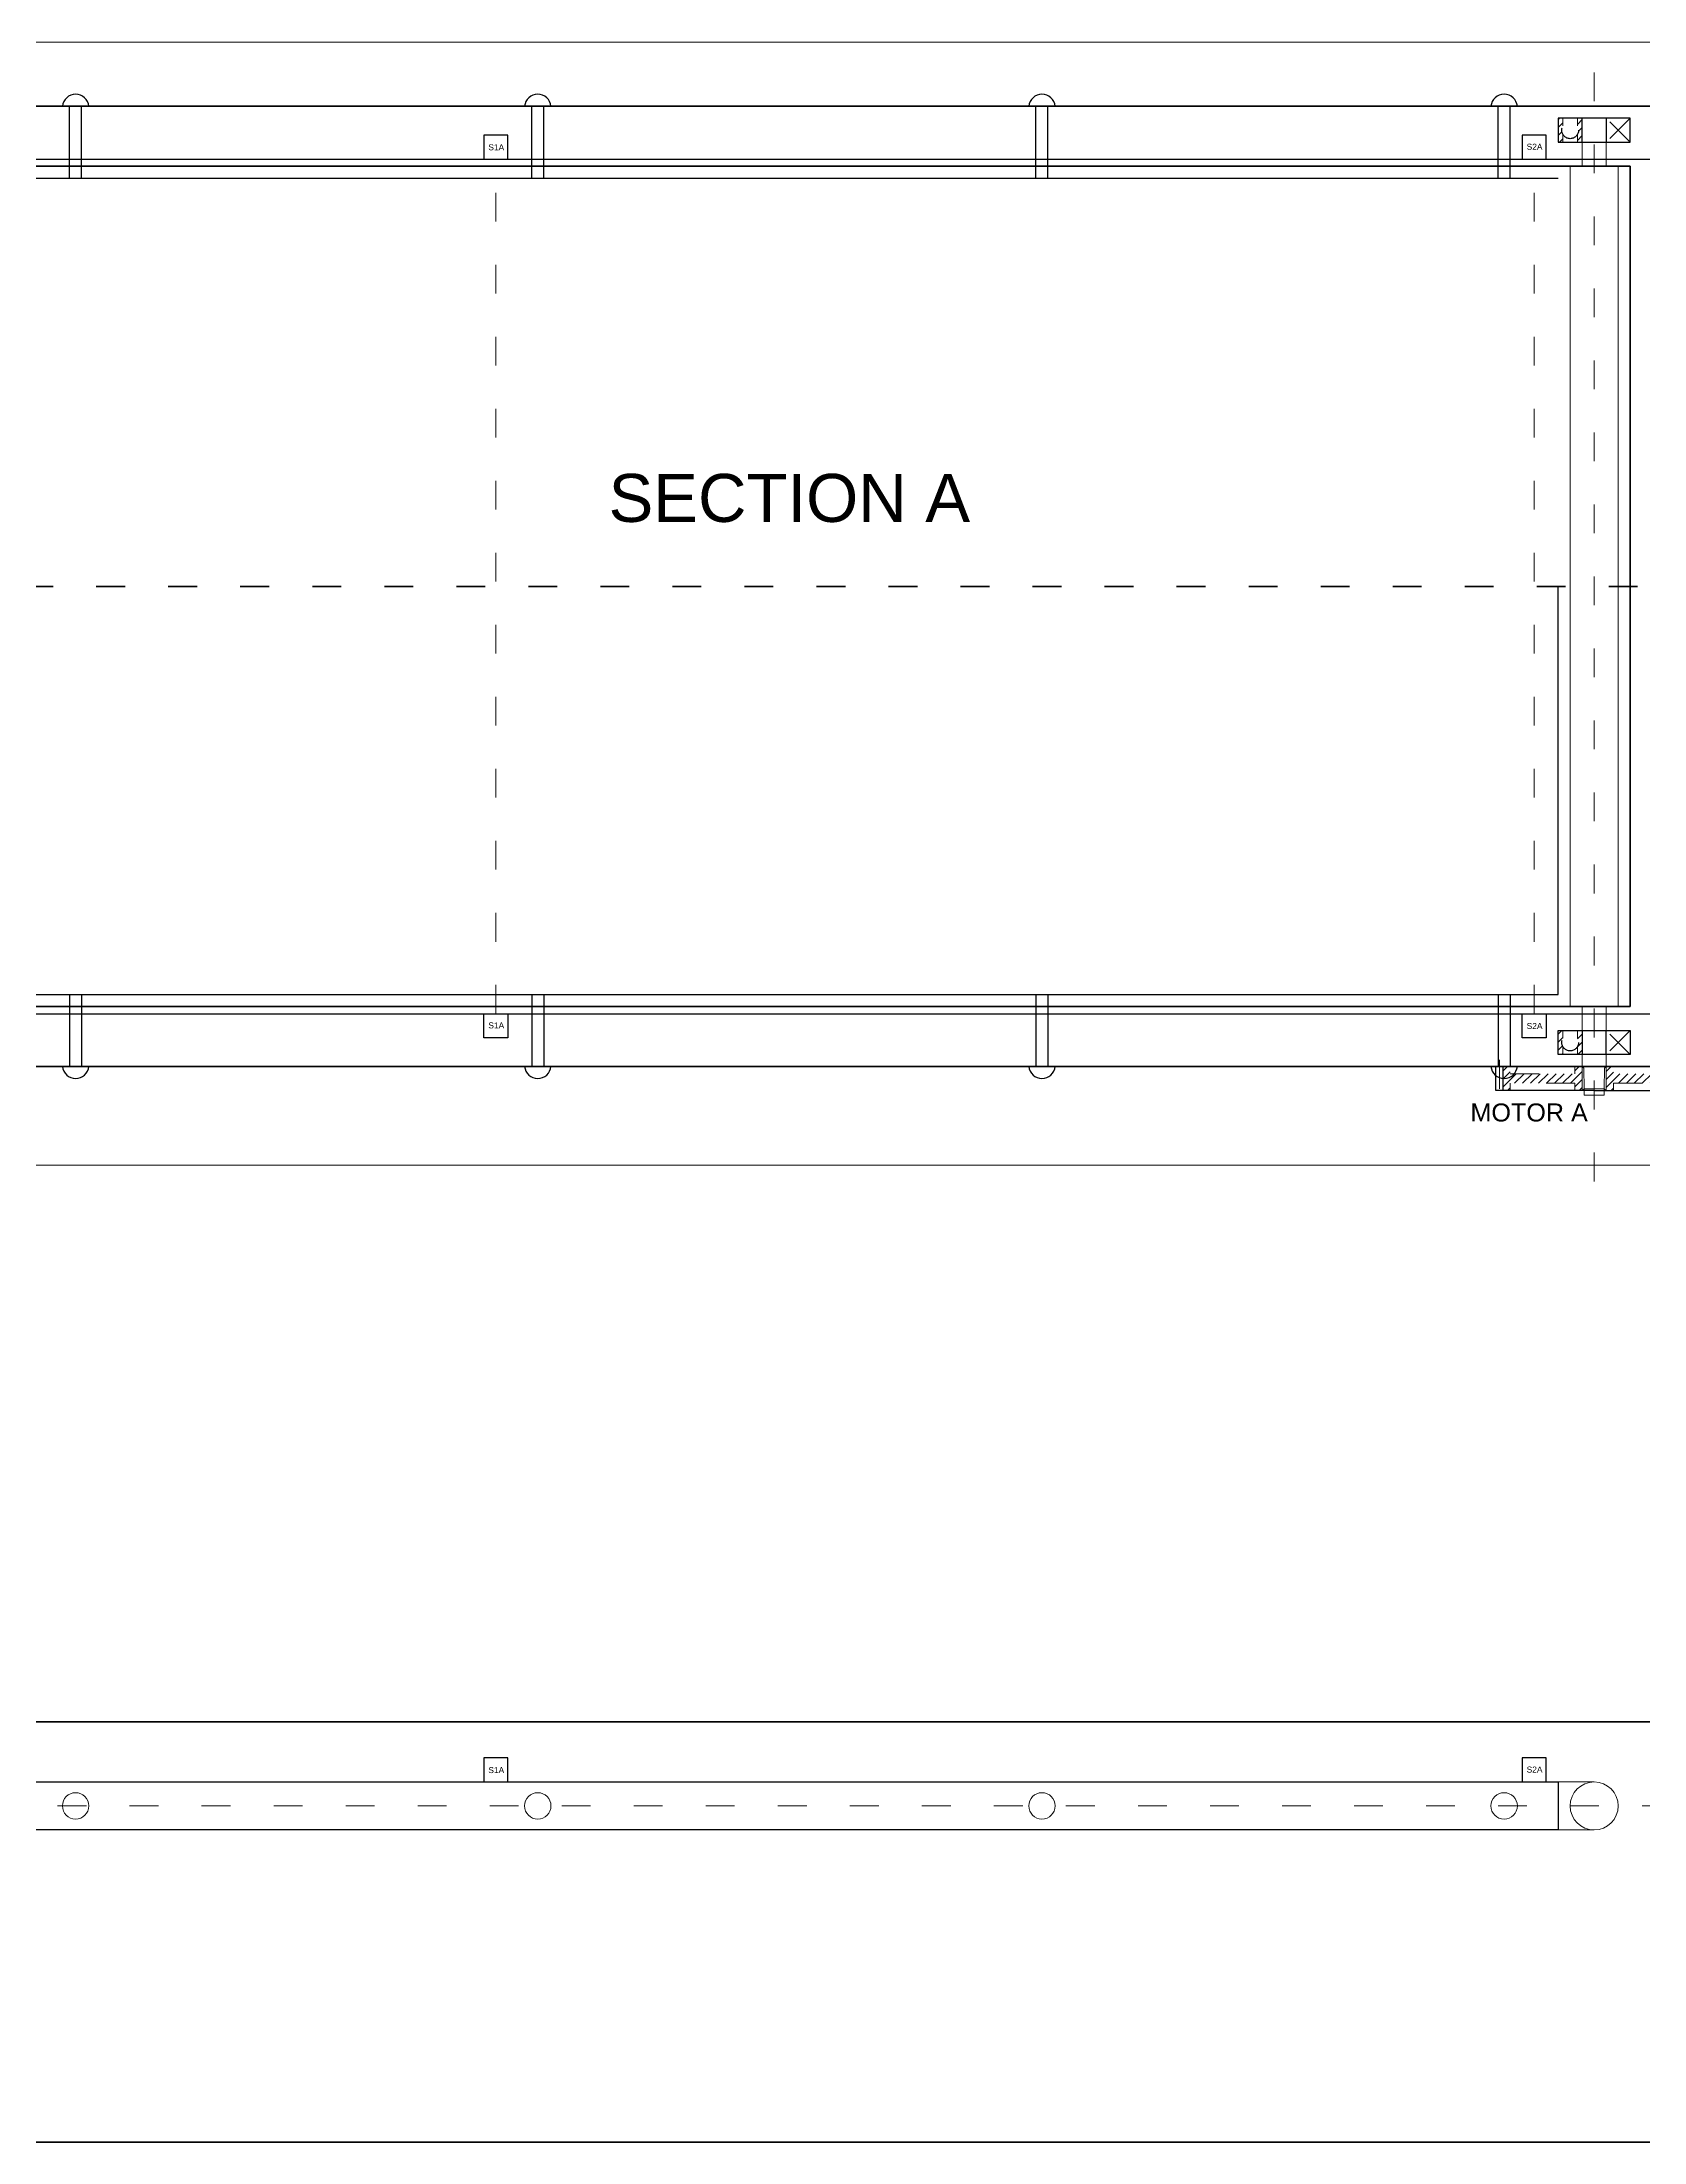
# Model space of a CAD drawing. Header units: millimetres. Extents: x 328 to 2445, y 474 to 1657.
# Drawn here: x 977 to 1645, y 474 to 1349 of the extents above; entities that cross this region are included whole.
import ezdxf

# ---------------------------------------------------------------- set-up
doc = ezdxf.new("R2010")
doc.units = ezdxf.units.MM
doc.linetypes.add('ACAD_ISO03W100', pattern=[30, 12, -18])
for name, color, linetype, true_color in [('CENTERLINE', 7, 'Continuous', 0x58ba48), ('DC_MOTORS', 7, 'Continuous', 0x7aafdf), ('INTERNAL_STRUCTURE', 7, 'Continuous', 0xf8991e), ('MOVING_PARTS', 7, 'Continuous', 0xcd2027), ('SECTION_BOUNDARY', 7, 'Continuous', 0x7aafdf), ('SENSORS', 7, 'Continuous', 0xedee99)]:
    doc.layers.add(name, color=color, linetype=linetype, true_color=true_color)
doc.layers.add('FRAME', color=7, linetype='Continuous')
doc.layers.add('TEXT', color=7, linetype='Continuous')
doc.styles.get("Standard").update_dxf_attribs({"font": 'arial.ttf'})
pattern_1 = [(45, (-587.4137, -2201.1268), (-1.6613474, 1.6613474), [])]
pattern_2 = [(45, (132.5863, -2201.1268), (-1.6613474, 1.6613474), [])]

msp = doc.modelspace()

# ---------------------------------------------------------------- hatches: boundary and pattern name
at = {"layer": 'DC_MOTORS', "linetype": 'ACAD_ISO03W100', "lineweight": 20, "true_color": 0x7aafdf}
h = msp.add_hatch(dxfattribs=at)
h.set_pattern_fill('ANSI31', color=143, scale=0.74)
h.set_pattern_definition(pattern_2)
h.paths.add_polyline_path([(1618.98, 922.17), (1615.98, 922.17), (1615.98, 919.17), (1590.75, 919.17, -0.248712), (1585.98, 917.17), (1585.98, 912.17), (1588.98, 912.17), (1588.98, 915.17), (1615.98, 915.17), (1615.98, 912.17), (1618.98, 912.17)])
h.paths.add_polyline_path([(1590.75, 919.17), (1588.98, 919.17), (1588.98, 922.17), (1585.98, 922.17), (1585.98, 917.17, 0.248712)], flags=17)
h = msp.add_hatch(dxfattribs=at)
h.set_pattern_fill('ANSI31', color=143, scale=0.74)
h.set_pattern_definition(pattern_2)
h.paths.add_polyline_path([(1628.98, 922.17), (1631.98, 922.17), (1631.98, 919.17), (1657.21, 919.17, 0.248712), (1661.98, 917.17), (1661.98, 912.17), (1658.98, 912.17), (1658.98, 915.17), (1631.98, 915.17), (1631.98, 912.17), (1628.98, 912.17)])
h.paths.add_polyline_path([(1657.21, 919.17), (1658.98, 919.17), (1658.98, 922.17), (1661.98, 922.17), (1661.98, 917.17, -0.248712)], flags=17)
at = {"layer": 'MOVING_PARTS', "lineweight": 20, "true_color": 0xcd2027}
h = msp.add_hatch(dxfattribs=at)
h.set_pattern_fill('ANSI31', color=242, scale=0.74)
h.set_pattern_definition(pattern_1)
h.paths.add_polyline_path([(420.98, 1317.17), (418.98, 1317.17), (418.98, 1315.17), (418.98, 1307.17), (420.98, 1307.17), (420.98, 1310.36, -0.136106), (420.48, 1312.17, -0.136106), (420.98, 1313.97)])
h.paths.add_polyline_path([(428.98, 1317.17), (426.98, 1317.17), (426.98, 1313.97, -0.136106), (427.48, 1312.17, -0.136106), (426.98, 1310.36), (426.98, 1307.17), (428.98, 1307.17)])
h.paths.add_polyline_path([(890.98, 1313.97), (890.98, 1317.17), (888.98, 1317.17), (888.98, 1315.17), (888.98, 1307.17), (890.98, 1307.17), (890.98, 1310.36, -0.136106), (890.48, 1312.17, -0.136106)])
h.paths.add_polyline_path([(898.98, 1317.17), (896.98, 1317.17), (896.98, 1313.97, -0.136106), (897.48, 1312.17, -0.136106), (896.98, 1310.36), (896.98, 1307.17), (898.98, 1307.17)])
h.paths.add_polyline_path([(940.48, 1312.17, -0.136106), (940.98, 1313.97), (940.98, 1317.17), (938.98, 1317.17), (938.98, 1315.17), (938.98, 1307.17), (940.98, 1307.17), (940.98, 1310.36, -0.136106)])
h.paths.add_polyline_path([(948.98, 1317.17), (946.98, 1317.17), (946.98, 1313.97, -0.136106), (947.48, 1312.17, -0.136106), (946.98, 1310.36), (946.98, 1307.17), (948.98, 1307.17)])
h.paths.add_polyline_path([(1700.48, 1312.17, -0.136106), (1700.98, 1313.97), (1700.98, 1317.17), (1698.98, 1317.17), (1698.98, 1315.17), (1698.98, 1307.17), (1700.98, 1307.17), (1700.98, 1310.36, -0.136106)])
h.paths.add_polyline_path([(1708.98, 1317.17), (1706.98, 1317.17), (1706.98, 1313.97, -0.136106), (1707.48, 1312.17, -0.136106), (1706.98, 1310.36), (1706.98, 1307.17), (1708.98, 1307.17)])
h.paths.add_polyline_path([(2170.98, 1310.36, -0.136106), (2170.48, 1312.17, -0.136106), (2170.98, 1313.97), (2170.98, 1317.17), (2168.98, 1317.17), (2168.98, 1315.17), (2168.98, 1307.17), (2170.98, 1307.17)])
h.paths.add_polyline_path([(2178.98, 1317.17), (2176.98, 1317.17), (2176.98, 1313.97, -0.136106), (2177.48, 1312.17, -0.136106), (2176.98, 1310.36), (2176.98, 1307.17), (2178.98, 1307.17)])
h = msp.add_hatch(dxfattribs=at)
h.set_pattern_fill('ANSI31', color=242, scale=0.74)
h.paths.add_polyline_path([(1610.98, 1317.17), (1608.98, 1317.17), (1608.98, 1315.17), (1608.98, 1307.17), (1610.98, 1307.17), (1610.98, 1310.36, -0.136106), (1610.48, 1312.17, -0.136106), (1610.98, 1313.97)])
h.paths.add_polyline_path([(1616.98, 1313.97, -0.136106), (1617.48, 1312.17, -0.136106), (1616.98, 1310.36), (1616.98, 1307.17), (1618.98, 1307.17), (1618.98, 1317.17), (1616.98, 1317.17)])
h = msp.add_hatch(dxfattribs=at)
h.set_pattern_fill('ANSI31', color=242, scale=0.74)
h.set_pattern_definition(pattern_1)
h.paths.add_polyline_path([(420.98, 927.17), (418.98, 927.17), (418.98, 929.17), (418.98, 937.17), (420.98, 937.17), (420.98, 933.97, 0.136106), (420.48, 932.17, 0.136106), (420.98, 930.36)])
h.paths.add_polyline_path([(428.98, 927.17), (426.98, 927.17), (426.98, 930.36, 0.136106), (427.48, 932.17, 0.136106), (426.98, 933.97), (426.98, 937.17), (428.98, 937.17)])
h.paths.add_polyline_path([(890.98, 930.36), (890.98, 927.17), (888.98, 927.17), (888.98, 929.17), (888.98, 937.17), (890.98, 937.17), (890.98, 933.97, 0.136106), (890.48, 932.17, 0.136106)])
h.paths.add_polyline_path([(898.98, 927.17), (896.98, 927.17), (896.98, 930.36, 0.136106), (897.48, 932.17, 0.136106), (896.98, 933.97), (896.98, 937.17), (898.98, 937.17)])
h.paths.add_polyline_path([(940.48, 932.17, 0.136106), (940.98, 930.36), (940.98, 927.17), (938.98, 927.17), (938.98, 929.17), (938.98, 937.17), (940.98, 937.17), (940.98, 933.97, 0.136106)])
h.paths.add_polyline_path([(948.98, 927.17), (946.98, 927.17), (946.98, 930.36, 0.136106), (947.48, 932.17, 0.136106), (946.98, 933.97), (946.98, 937.17), (948.98, 937.17)])
h.paths.add_polyline_path([(1700.48, 932.17, 0.136106), (1700.98, 930.36), (1700.98, 927.17), (1698.98, 927.17), (1698.98, 929.17), (1698.98, 937.17), (1700.98, 937.17), (1700.98, 933.97, 0.136106)])
h.paths.add_polyline_path([(1708.98, 927.17), (1706.98, 927.17), (1706.98, 930.36, 0.136106), (1707.48, 932.17, 0.136106), (1706.98, 933.97), (1706.98, 937.17), (1708.98, 937.17)])
h.paths.add_polyline_path([(2170.98, 933.97, 0.136106), (2170.48, 932.17, 0.136106), (2170.98, 930.36), (2170.98, 927.17), (2168.98, 927.17), (2168.98, 929.17), (2168.98, 937.17), (2170.98, 937.17)])
h.paths.add_polyline_path([(2178.98, 927.17), (2176.98, 927.17), (2176.98, 930.36, 0.136106), (2177.48, 932.17, 0.136106), (2176.98, 933.97), (2176.98, 937.17), (2178.98, 937.17)])
at = {"layer": 'MOVING_PARTS', "linetype": 'ACAD_ISO03W100', "lineweight": 20, "true_color": 0xcd2027}
h = msp.add_hatch(dxfattribs=at)
h.set_pattern_fill('ANSI31', color=242, scale=0.74)
h.set_pattern_definition(pattern_1)
h.paths.add_polyline_path([(1618.98, 927.17), (1616.98, 927.17), (1616.98, 930.36, 0.136106), (1617.48, 932.17, 0.136106), (1616.98, 933.97), (1616.98, 937.17), (1618.98, 937.17)])
h.paths.add_polyline_path([(1610.98, 927.17), (1608.98, 927.17), (1608.98, 937.17), (1610.98, 937.17), (1610.98, 933.97, 0.136106), (1610.48, 932.17, 0.136106), (1610.98, 930.36)])

# ---------------------------------------------------------------- linework, layer by layer
at = {"color": 143, "lineweight": 20, "true_color": 0x7aafdf}
msp.add_circle((1623.98, 614.15), 10, dxfattribs=at)
at = {"layer": 'CENTERLINE', "color": 85, "linetype": 'ACAD_ISO03W100', "lineweight": 20, "true_color": 0x58ba48}
for p, q in [((1623.98, 1336.3), (1623.98, 867.17)), ((413.98, 614.15), (2203.98, 614.15))]:
    msp.add_line(p, q, dxfattribs=at)
at = {"layer": 'CENTERLINE', "color": 85, "linetype": 'ACAD_ISO03W100', "lineweight": 35, "true_color": 0x58ba48}
msp.add_line((2302.08, 1122.17), (327.67, 1122.17), dxfattribs=at)
at = {"layer": 'DC_MOTORS', "color": 143, "lineweight": 30, "true_color": 0x7aafdf}
for p, q in [((1623.98, 922.17), (1582.98, 922.17)), ((1582.98, 912.17), (1582.98, 922.17)), ((1585.98, 922.17), (1585.98, 912.17)), ((1623.98, 922.17), (1664.98, 922.17)), ((1623.98, 912.17), (1582.98, 912.17)), ((1623.98, 912.17), (1664.98, 912.17))]:
    msp.add_line(p, q, dxfattribs=at)
at = {"layer": 'DC_MOTORS', "color": 85, "linetype": 'ACAD_ISO03W100', "lineweight": 20, "true_color": 0x58ba48}
msp.add_line((1584.48, 924.91), (1584.48, 908.32), dxfattribs=at)
at = {"layer": 'DC_MOTORS', "color": 143, "linetype": 'ACAD_ISO03W100', "lineweight": 20, "true_color": 0x7aafdf}
for p, q in [((1588.98, 919.17), (1615.98, 919.17)), ((1615.98, 919.17), (1615.98, 922.17)), ((1618.98, 922.17), (1618.98, 912.17)), ((1619.68, 921.45), (1618.98, 922.17)), ((1619.68, 921.45), (1619.75, 912.8)), ((1628.28, 921.45), (1628.21, 912.8)), ((1628.28, 921.45), (1628.98, 922.17)), ((1628.98, 922.17), (1628.98, 912.17)), ((1615.98, 915.17), (1588.98, 915.17)), ((1588.98, 912.17), (1588.98, 915.17)), ((1615.98, 912.17), (1615.98, 915.17)), ((1618.98, 912.17), (1615.98, 912.17)), ((1618.98, 912.17), (1619.75, 912.8)), ((1619.75, 912.8), (1623.98, 912.8)), ((1619.75, 912.8), (1619.77, 910.18)), ((1619.77, 910.18), (1623.98, 910.18)), ((1628.21, 912.8), (1623.98, 912.8)), ((1628.19, 910.18), (1623.98, 910.18)), ((1628.21, 912.8), (1628.19, 910.18)), ((1628.98, 912.17), (1628.21, 912.8)), ((1628.98, 912.17), (1631.98, 912.17)), ((1631.98, 912.17), (1631.98, 915.17)), ((1631.98, 915.17), (1658.98, 915.17))]:
    msp.add_line(p, q, dxfattribs=at)
at = {"layer": 'DC_MOTORS', "color": 242, "lineweight": 20, "true_color": 0xcd2027}
for p, q in [((1618.98, 912.17), (1618.98, 922.17)), ((1623.98, 912.17), (1618.98, 912.17)), ((1623.98, 912.17), (1628.98, 912.17))]:
    msp.add_line(p, q, dxfattribs=at)
at = {"layer": 'FRAME', "lineweight": 35}
for p, q in [((1745.98, 1322.17), (413.98, 1322.17)), ((938.98, 1297.17), (1638.98, 1297.17)), ((1638.98, 1297.17), (1638.98, 1122.17)), ((1638.98, 947.17), (1638.98, 1122.17)), ((938.98, 947.17), (1638.98, 947.17)), ((1753.98, 922.17), (928.98, 922.17)), ((413.98, 649.15), (2203.98, 649.15)), ((413.98, 474.15), (2203.98, 474.15))]:
    msp.add_line(p, q, dxfattribs=at)
at = {"layer": 'FRAME', "lineweight": 25}
for p, q in [((413.98, 1300.17), (1753.98, 1300.17)), ((413.98, 944.17), (1753.98, 944.17))]:
    msp.add_line(p, q, dxfattribs=at)
at = {"layer": 'INTERNAL_STRUCTURE', "color": 30, "lineweight": 25, "true_color": 0xf8991e}
for p, q in [((985.98, 1322.17), (996.98, 1322.17)), ((988.98, 1292.17), (988.98, 1322.17)), ((993.98, 1292.17), (993.98, 1322.17)), ((1178.48, 1322.17), (1189.48, 1322.17)), ((1181.48, 1292.17), (1181.48, 1322.17)), ((1186.48, 1292.17), (1186.48, 1322.17)), ((1388.48, 1322.17), (1399.48, 1322.17)), ((1391.48, 1292.17), (1391.48, 1322.17)), ((1396.48, 1292.17), (1396.48, 1322.17)), ((1580.98, 1322.17), (1591.98, 1322.17)), ((1583.98, 1292.17), (1583.98, 1322.17)), ((1588.98, 1292.17), (1588.98, 1322.17)), ((968.98, 1292.17), (1608.98, 1292.17)), ((1608.98, 952.17), (1608.98, 1122.17)), ((968.98, 952.17), (1608.98, 952.17)), ((988.98, 952.17), (988.98, 922.17)), ((993.98, 952.17), (993.98, 922.17)), ((1181.48, 952.17), (1181.48, 922.17)), ((1186.48, 952.17), (1186.48, 922.17)), ((1391.48, 952.17), (1391.48, 922.17)), ((1396.48, 952.17), (1396.48, 922.17)), ((1583.98, 952.17), (1583.98, 922.17)), ((1588.98, 952.17), (1588.98, 922.17)), ((985.98, 922.17), (996.98, 922.17)), ((1178.48, 922.17), (1189.48, 922.17)), ((1388.48, 922.17), (1399.48, 922.17)), ((1580.98, 922.17), (1591.98, 922.17)), ((968.98, 624.15), (1608.98, 624.15)), ((1608.98, 624.15), (1608.98, 604.15)), ((1608.98, 604.15), (968.98, 604.15))]:
    msp.add_line(p, q, dxfattribs=at)
at = {"layer": 'INTERNAL_STRUCTURE', "color": 30, "lineweight": 20, "true_color": 0xf8991e}
for centre in [(991.48, 614.15), (1183.98, 614.15), (1393.98, 614.15), (1586.48, 614.15)]:
    msp.add_circle(centre, 5.5, dxfattribs=at)
at = {"layer": 'INTERNAL_STRUCTURE', "color": 30, "lineweight": 25, "true_color": 0xf8991e}
for centre, start, end in [((991.48, 1321.67), 5.19443, 174.80557), ((1183.98, 1321.67), 5.19443, 174.80557), ((1393.98, 1321.67), 5.19443, 174.80557), ((1586.48, 1321.67), 5.19443, 174.80557), ((991.48, 922.67), 185.19443, 354.80557), ((1183.98, 922.67), 185.19443, 354.80557), ((1393.98, 922.67), 185.19443, 354.80557), ((1586.48, 922.67), 185.19443, 354.80557)]:
    msp.add_arc(centre, 5.52, start, end, dxfattribs=at)
at = {"layer": 'MOVING_PARTS', "color": 242, "lineweight": 30, "true_color": 0xcd2027}
for p, q in [((1638.98, 1317.17), (1608.98, 1317.17)), ((1608.98, 1317.17), (1608.98, 1307.17)), ((1618.98, 1307.17), (1618.98, 1317.17)), ((1628.98, 1317.17), (1628.98, 1307.17)), ((1638.98, 1307.17), (1638.98, 1317.17)), ((1608.98, 1307.17), (1638.98, 1307.17)), ((1608.98, 927.17), (1608.98, 937.17)), ((1608.98, 937.17), (1638.98, 937.17)), ((1618.98, 937.17), (1618.98, 927.17)), ((1628.98, 927.17), (1628.98, 937.17)), ((1638.98, 937.17), (1638.98, 927.17)), ((1638.98, 927.17), (1608.98, 927.17))]:
    msp.add_line(p, q, dxfattribs=at)
at = {"layer": 'MOVING_PARTS', "color": 242, "linetype": 'ACAD_ISO03W100', "lineweight": 20, "true_color": 0xcd2027}
for p, q in [((1608.98, 1317.17), (1608.98, 1315.17)), ((1608.98, 1317.17), (1610.98, 1317.17)), ((1610.98, 1317.17), (1610.98, 1313.97)), ((1618.98, 1317.17), (1616.98, 1317.17)), ((1616.98, 1317.17), (1616.98, 1313.97)), ((1638.98, 1307.17), (1628.98, 1317.17)), ((1638.98, 1317.17), (1628.98, 1307.17)), ((1608.98, 1307.17), (1608.98, 1309.17)), ((1610.98, 1310.36), (1610.98, 1307.17)), ((1616.98, 1310.36), (1616.98, 1307.17)), ((1610.98, 933.97), (1610.98, 937.17)), ((1616.98, 933.97), (1616.98, 937.17)), ((1638.98, 937.17), (1628.98, 927.17)), ((1638.98, 927.17), (1628.98, 937.17)), ((1610.98, 927.17), (1610.98, 930.36)), ((1616.98, 927.17), (1616.98, 930.36)), ((1608.98, 927.17), (1610.98, 927.17)), ((1618.98, 927.17), (1616.98, 927.17)), ((1618.98, 927.17), (1618.98, 922.17)), ((1628.98, 922.17), (1628.98, 927.17))]:
    msp.add_line(p, q, dxfattribs=at)
at = {"layer": 'MOVING_PARTS', "color": 242, "lineweight": 20, "true_color": 0xcd2027}
for p, q in [((1618.98, 1317.17), (1628.98, 1317.17)), ((1618.98, 1297.17), (1618.98, 1307.17)), ((1628.98, 1307.17), (1628.98, 1297.17)), ((1613.98, 1122.17), (1613.98, 1297.17)), ((1613.98, 1297.17), (1618.98, 1297.17)), ((1628.98, 1297.17), (1633.98, 1297.17)), ((1633.98, 1297.17), (1633.98, 1122.17)), ((1613.98, 1122.17), (1613.98, 947.17)), ((1633.98, 947.17), (1633.98, 1122.17)), ((1613.98, 947.17), (1618.98, 947.17)), ((1618.98, 947.17), (1618.98, 937.17)), ((1628.98, 947.17), (1633.98, 947.17)), ((1628.98, 937.17), (1628.98, 947.17)), ((1618.98, 927.17), (1628.98, 927.17))]:
    msp.add_line(p, q, dxfattribs=at)
at = {"layer": 'MOVING_PARTS', "color": 8, "lineweight": 20}
for p, q in [((1623.98, 624.15), (953.98, 624.15)), ((953.98, 604.15), (1623.98, 604.15))]:
    msp.add_line(p, q, dxfattribs=at)
at = {"layer": 'MOVING_PARTS', "color": 242, "linetype": 'ACAD_ISO03W100', "lineweight": 30, "true_color": 0xcd2027}
for centre in [(1613.98, 1312.17), (1613.98, 932.17)]:
    msp.add_circle(centre, 3.5, dxfattribs=at)
at = {"layer": 'SECTION_BOUNDARY', "color": 143, "lineweight": 20, "true_color": 0x7aafdf}
for p, q in [((928.98, 1348.94), (1688.98, 1348.94)), ((1688.98, 881.11), (928.98, 881.11))]:
    msp.add_line(p, q, dxfattribs=at)
at = {"layer": 'SENSORS', "color": 61, "lineweight": 30, "true_color": 0xedee99}
for p, q in [((1171.48, 1310.17), (1161.48, 1310.17)), ((1161.48, 1310.17), (1161.48, 1300.17)), ((1171.48, 1300.17), (1171.48, 1310.17)), ((1603.98, 1310.17), (1593.98, 1310.17)), ((1593.98, 1310.17), (1593.98, 1300.17)), ((1603.98, 1300.17), (1603.98, 1310.17)), ((1161.48, 1300.17), (1171.48, 1300.17)), ((1593.98, 1300.17), (1603.98, 1300.17)), ((1593.98, 1300.17), (1598.98, 1300.17)), ((1161.48, 934.17), (1161.48, 944.17)), ((1161.48, 944.17), (1171.48, 944.17)), ((1171.48, 944.17), (1171.48, 934.17)), ((1593.98, 934.17), (1593.98, 944.17)), ((1593.98, 944.17), (1603.98, 944.17)), ((1593.98, 944.17), (1598.98, 944.17)), ((1603.98, 944.17), (1603.98, 934.17)), ((1171.48, 934.17), (1161.48, 934.17)), ((1603.98, 934.17), (1593.98, 934.17)), ((1171.48, 634.15), (1161.48, 634.15)), ((1161.48, 634.15), (1161.48, 624.15)), ((1171.48, 624.15), (1171.48, 634.15)), ((1603.98, 634.15), (1593.98, 634.15)), ((1593.98, 634.15), (1593.98, 624.15)), ((1603.98, 624.15), (1603.98, 634.15)), ((1161.48, 624.15), (1171.48, 624.15)), ((1593.98, 624.15), (1603.98, 624.15))]:
    msp.add_line(p, q, dxfattribs=at)
at = {"layer": 'SENSORS', "color": 6, "linetype": 'ACAD_ISO03W100', "lineweight": 20}
for p, q in [((1166.48, 944.17), (1166.48, 1300.17)), ((1598.98, 944.17), (1598.98, 1300.17))]:
    msp.add_line(p, q, dxfattribs=at)

# ---------------------------------------------------------------- texts
at = {"layer": 'TEXT', "lineweight": 20}
for s, width, heights, insert, char_height, attachment_point in [('{\\C256;S1A}', 10, [0], (1163.39, 1306.34), 2.5, 1), ('{\\C256;S2A}', 6.9646, [0], (1595.86, 1306.56), 2.5, 1), ('{\\C7;SECTION A}', 158.1689, [30.3], (1213.46, 1169.03), 20, 1), ('S1A', 10, [0], (1163.39, 938), 2.5, 7), ('S2A', 6.9646, [0], (1595.86, 937.77), 2.5, 7), ('MOTOR A', 51.5373, [0], (1572.44, 906.77), 7.5, 1), ('S1A', 10, [0], (1163.39, 630.32), 2.5, 1), ('S2A', 6.9646, [0], (1595.86, 630.55), 2.5, 1)]:
    msp.add_mtext_dynamic_manual_height_columns(s, width=width, gutter_width=12.5, heights=heights, dxfattribs=dict(at, insert=insert, char_height=char_height, attachment_point=attachment_point))

doc.saveas('drawing.dxf')
